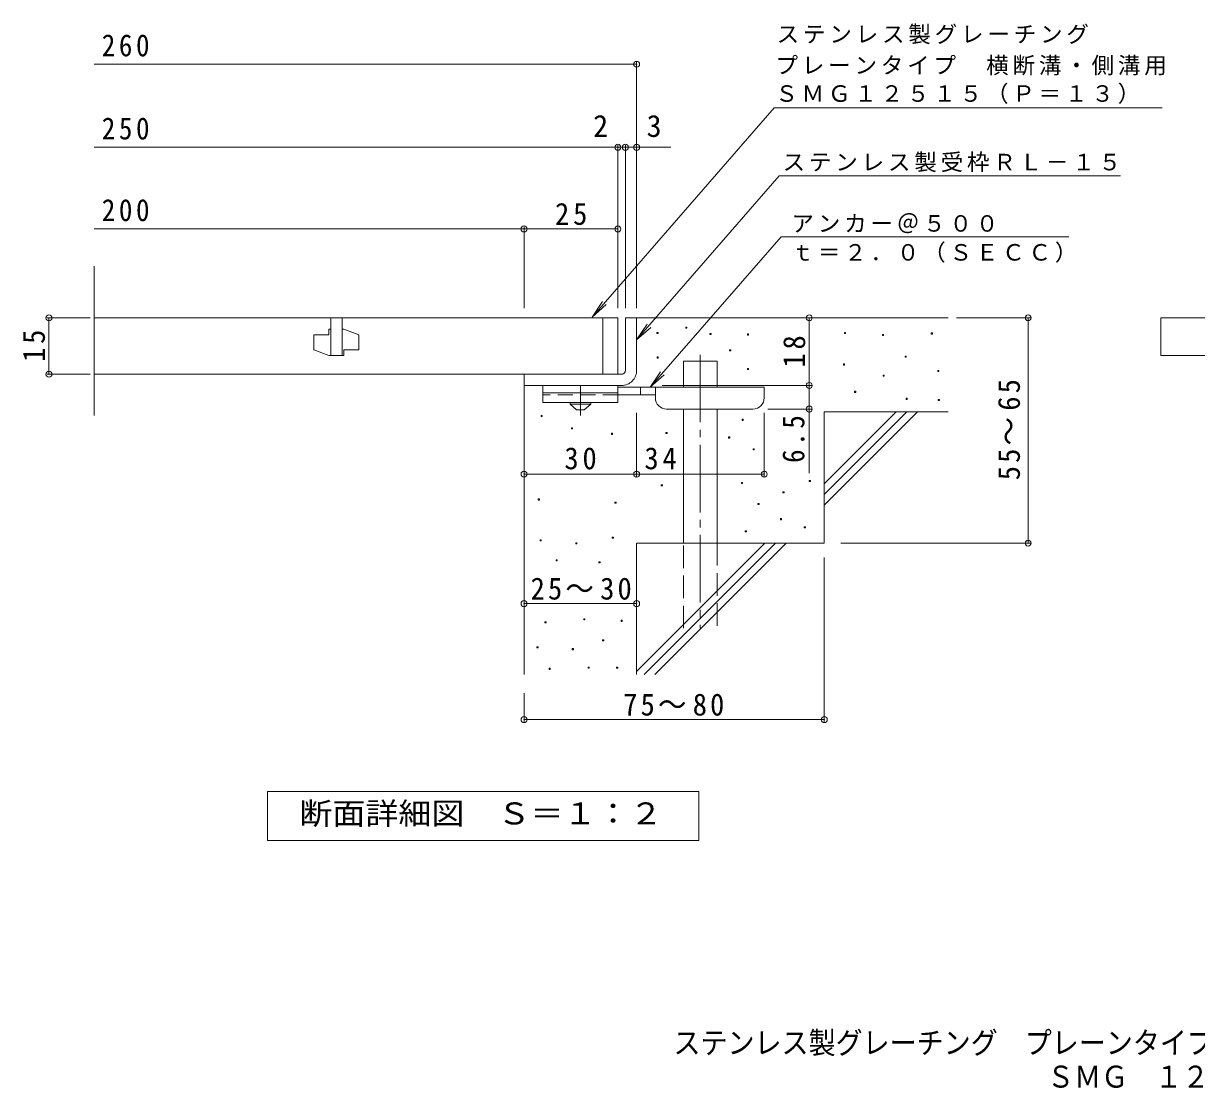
# Model space of a CAD drawing. Units: millimetres on the paper, enlarged 10 times, with parts at other scales. Extents: x -1717 to 1603, y -1373 to 1268.
# Drawn here: x -1717 to -154, y -1373 to 48 of the extents above; entities that cross this region are included whole.
import ezdxf
from ezdxf.enums import TextEntityAlignment as Align

# ---------------------------------------------------------------- set-up
doc = ezdxf.new("R2010")
doc.units = ezdxf.units.MM
doc.header["$LTSCALE"] = 10
doc.header["$PDMODE"] = 32
doc.header["$PDSIZE"] = 8
for name, pattern in [('CHAIN1', [8, 5, -1, 1, -1]), ('CHAIN2', [12, 9, -1, 1, -1]), ('DASHED2', [3, 2, -1]), ('DASHED3', [4, 3, -1])]:
    doc.linetypes.add(name, pattern=pattern)
for name, color, linetype, lineweight in [('D-0', 7, 'Continuous', 9), ('D-1', 2, 'Continuous', 9), ('D-2', 3, 'Continuous', 9), ('D-4', 7, 'Continuous', 9), ('D-5', 7, 'Continuous', 9), ('D-6', 6, 'Continuous', 9), ('D-9', 4, 'Continuous', 9)]:
    doc.layers.add(name, color=color, linetype=linetype, lineweight=lineweight)
doc.layers.add('F-5_F-5ﾚｲﾔ', color=2, linetype='Continuous')
doc.styles.add('ＭＳ ゴシック', font='')
doc.styles.get('ＭＳ ゴシック').set_extended_font_data('MS Gothic')

msp = doc.modelspace()

# ---------------------------------------------------------------- linework, layer by layer
at = {"layer": 'D-0'}
for points in [[(-834.53, -357.99), (-834.53, -356.49), (-833.03, -356.49), (-833.03, -357.99)], [(-872.91, -365.23), (-872.91, -363.73), (-871.41, -363.73), (-871.41, -365.23)], [(-802.39, -366.58), (-802.39, -365.08), (-800.89, -365.08), (-800.89, -366.58)], [(-752.45, -367.26), (-752.45, -365.76), (-750.95, -365.76), (-750.95, -367.26)], [(-623.19, -365.23), (-623.19, -363.73), (-621.69, -363.73), (-621.69, -365.23)], [(-572.44, -367.93), (-572.44, -366.43), (-570.94, -366.43), (-570.94, -367.93)], [(-507.47, -365.9), (-507.47, -364.4), (-505.97, -364.4), (-505.97, -365.9)], [(-776.14, -388.24), (-776.14, -386.74), (-774.64, -386.74), (-774.64, -388.24)], [(-872.75, -397.89), (-872.75, -396.39), (-871.25, -396.39), (-871.25, -397.89)], [(-624.55, -407.19), (-624.55, -405.68), (-623.05, -405.68), (-623.05, -407.19)], [(-542.24, -396.65), (-542.24, -395.15), (-540.74, -395.15), (-540.74, -396.65)], [(-752.51, -413.18), (-752.51, -411.68), (-751.01, -411.68), (-751.01, -413.18)], [(-571.76, -422.07), (-571.76, -420.57), (-570.26, -420.57), (-570.26, -422.07)], [(-498.69, -415.83), (-498.69, -414.33), (-497.19, -414.33), (-497.19, -415.83)], [(-609.59, -443.49), (-609.59, -441.99), (-608.1, -441.99), (-608.1, -443.49)], [(-540.96, -452.83), (-540.96, -451.33), (-539.46, -451.33), (-539.46, -452.83)], [(-498.04, -454.32), (-498.04, -452.82), (-496.54, -452.82), (-496.54, -454.32)], [(-1027.25, -475.83), (-1027.25, -474.33), (-1025.76, -474.33), (-1025.76, -475.83)], [(-759.52, -480.82), (-759.52, -479.32), (-758.02, -479.32), (-758.02, -480.82)], [(-986.9, -492.2), (-986.9, -490.7), (-985.4, -490.7), (-985.4, -492.2)], [(-933.61, -499.43), (-933.61, -497.93), (-932.11, -497.93), (-932.11, -499.43)], [(-861.01, -498.26), (-861.01, -496.76), (-859.51, -496.76), (-859.51, -498.26)], [(-777.54, -504.39), (-777.54, -502.89), (-776.04, -502.89), (-776.04, -504.39)], [(-744.84, -520.17), (-744.84, -518.67), (-743.33, -518.67), (-743.33, -520.17)], [(-669.93, -562.33), (-669.93, -560.83), (-668.43, -560.83), (-668.43, -562.33)], [(-867.26, -568.04), (-867.26, -566.54), (-865.76, -566.54), (-865.76, -568.04)], [(-760.31, -564.91), (-760.31, -563.41), (-758.81, -563.41), (-758.81, -564.91)], [(-705.17, -577.29), (-705.17, -575.79), (-703.67, -575.79), (-703.67, -577.29)], [(-1031.19, -586.99), (-1031.19, -585.49), (-1029.69, -585.49), (-1029.69, -586.99)], [(-928.91, -591.14), (-928.91, -589.64), (-927.41, -589.64), (-927.41, -591.14)], [(-738.34, -592.99), (-738.34, -591.49), (-736.84, -591.49), (-736.84, -592.99)], [(-708.55, -613.16), (-708.55, -611.66), (-707.05, -611.66), (-707.05, -613.16)], [(-676.7, -623.91), (-676.7, -622.41), (-675.2, -622.41), (-675.2, -623.91)], [(-1028.78, -641.42), (-1028.78, -639.92), (-1027.28, -639.92), (-1027.28, -641.42)], [(-932.47, -637.87), (-932.47, -636.37), (-930.97, -636.37), (-930.97, -637.87)], [(-755.34, -629.2), (-755.34, -627.7), (-753.84, -627.7), (-753.84, -629.2)], [(-981.25, -645.31), (-981.25, -643.81), (-979.75, -643.81), (-979.75, -645.31)], [(-1007.34, -668), (-1007.34, -666.5), (-1005.84, -666.5), (-1005.84, -668)], [(-950.32, -670.57), (-950.32, -669.07), (-948.82, -669.07), (-948.82, -670.57)], [(-1022.3, -750.4), (-1022.3, -748.9), (-1020.8, -748.9), (-1020.8, -750.4)], [(-970.53, -746.59), (-970.53, -745.09), (-969.03, -745.09), (-969.03, -746.59)], [(-920.67, -748.49), (-920.67, -746.99), (-919.17, -746.99), (-919.17, -748.49)], [(-945.41, -774.38), (-945.41, -772.88), (-943.91, -772.88), (-943.91, -774.38)], [(-1032.96, -783.89), (-1032.96, -782.39), (-1031.46, -782.39), (-1031.46, -783.89)], [(-985.76, -786.18), (-985.76, -784.68), (-984.26, -784.68), (-984.26, -786.18)], [(-1016.59, -812.44), (-1016.59, -810.94), (-1015.09, -810.94), (-1015.09, -812.44)], [(-964.82, -810.92), (-964.82, -809.42), (-963.32, -809.42), (-963.32, -810.92)], [(-926.76, -810.92), (-926.76, -809.42), (-925.26, -809.42), (-925.26, -810.92)]]:
    msp.add_lwpolyline(points, close=True, dxfattribs=at)
at = {"layer": 'D-1'}
for p, q in [((-915.04, -344.28), (-900.04, -344.28)), ((-915.04, -414.28), (-915.04, -344.28)), ((-900.04, -344.28), (-900.04, -414.28)), ((-1050.05, -419.28), (-920.04, -419.28)), ((-1050.04, -434.28), (-1050.04, -419.28)), ((-920.04, -434.28), (-1050.05, -434.28))]:
    msp.add_line(p, q, dxfattribs=at)
for radius, start, end in [(5, 270.02448, 0.01074), (20, 270, 0.00024), (5, 270, 0.0002)]:
    msp.add_arc((-920.04, -414.28), radius, start, end, dxfattribs=at)
at = {"layer": 'D-2'}
for p, q in [((-1622.71, -474.52), (-1622.71, -275.58)), ((-925.04, -344.28), (-1622.71, -344.28)), ((-1310.04, -366.78), (-1310.04, -359.28)), ((-1310.04, -359.28), (-1307.54, -359.28)), ((-1307.54, -344.28), (-1307.54, -394.28)), ((-1292.54, -344.28), (-1292.54, -394.28)), ((-1292.54, -359.28), (-1290.04, -359.28)), ((-1270.04, -366.78), (-1290.04, -359.28)), ((-945.04, -419.28), (-945.04, -344.28)), ((-925.04, -344.28), (-925.04, -419.28)), ((-1330.04, -366.78), (-1330.04, -386.78)), ((-1310.04, -366.78), (-1330.04, -366.78)), ((-1270.04, -386.78), (-1270.04, -366.78)), ((-1330.04, -386.78), (-1310.04, -394.28)), ((-1290.04, -386.78), (-1270.04, -386.78)), ((-1290.04, -386.78), (-1290.04, -394.28)), ((-1290.04, -394.28), (-1310.04, -394.28)), ((-1622.71, -419.28), (-925.04, -419.28))]:
    msp.add_line(p, q, dxfattribs=at)
at = {"layer": 'D-4'}
for p, q in [((-1622.71, -6.41), (-900.04, -6.41)), ((-900.04, -331.32), (-900.04, -3.41)), ((-1622.71, -117.11), (-854.35, -117.11)), ((-925.04, -331.32), (-925.04, -114.11)), ((-915.04, -331.32), (-915.04, -114.11)), ((-1050.04, -331.32), (-1050.04, -222.86)), ((-1628.06, -344.28), (-1686.11, -344.28)), ((-1683.11, -419.28), (-1683.11, -344.28)), ((-670.08, -344.28), (-670.08, -434.28)), ((-474.01, -344.28), (-375.36, -344.28)), ((-378.35, -644.28), (-378.35, -344.28)), ((-1628.06, -419.28), (-1686.11, -419.28)), ((-866.04, -434.28), (-667.08, -434.28)), ((-670.08, -434.28), (-670.08, -551.03)), ((-667.08, -465.78), (-725.04, -465.78)), ((-900.04, -555.38), (-900.04, -470.78)), ((-730.04, -555.38), (-730.04, -470.78)), ((-627.8, -644.28), (-375.36, -644.28)), ((-650.04, -663.42), (-650.04, -882.36)), ((-1050.04, -724.9), (-900.04, -724.9)), ((-1050.04, -844.28), (-1050.04, -882.36)), ((-1050.04, -879.36), (-650.04, -879.36))]:
    msp.add_line(p, q, dxfattribs=at)
for points in [[(-1622.71, -225.86), (-1050.04, -225.86), (-925.04, -225.86)], [(-1050.04, -552.38), (-900.04, -552.38), (-730.04, -552.38)]]:
    msp.add_lwpolyline(points, dxfattribs=at)
for p in [(-900.04, -6.41), (-925.04, -117.11), (-915.04, -117.11), (-900.04, -117.11), (-1050.04, -225.86), (-925.04, -225.86), (-1683.11, -344.28), (-670.08, -344.28), (-378.35, -344.28), (-1683.11, -419.28), (-670.08, -434.28), (-670.08, -465.78), (-1050.04, -552.38), (-900.04, -552.38), (-730.04, -552.38), (-378.35, -644.28), (-1050.04, -724.9), (-900.04, -724.9), (-1050.04, -879.36), (-650.04, -879.36)]:
    msp.add_point(p, dxfattribs=at)
at = {"layer": 'D-5'}
for p, q in [((-716.78, -64.53), (-959.28, -343.14)), ((-716.78, -64.53), (-199.93, -64.53)), ((-709.95, -155.04), (-900.04, -373.44)), ((-709.95, -155.04), (-255.35, -155.04)), ((-707.37, -236.23), (-881.92, -436.78)), ((-707.37, -236.23), (-323.97, -236.23)), ((-959.28, -343.14), (-945.47, -322.31)), ((-959.28, -343.14), (-940.54, -326.59)), ((-900.04, -373.44), (-886.23, -352.6)), ((-900.04, -373.44), (-881.31, -356.89)), ((-881.92, -436.78), (-868.11, -415.94)), ((-881.92, -436.78), (-863.19, -420.22))]:
    msp.add_line(p, q, dxfattribs=at)
for points in [[(-201.73, -394.28), (-201.73, -344.28), (23.27, -344.28), (23.27, -394.28)], [(-1392.03, -1040.22), (-1392.03, -975.22), (-817.03, -975.22), (-817.03, -1040.22)]]:
    msp.add_lwpolyline(points, close=True, dxfattribs=at)
at = {"layer": 'D-6'}
for p, q in [((-900.04, -344.28), (-485.04, -344.28)), ((-837.75, -401.78), (-792.75, -401.78)), ((-837.75, -436.78), (-837.75, -401.78)), ((-792.75, -436.78), (-792.75, -401.78)), ((-1050.04, -434.28), (-1050.04, -819.28)), ((-837.75, -644.28), (-837.75, -465.78)), ((-792.75, -644.28), (-792.75, -465.78)), ((-650.04, -469.28), (-485.04, -469.28)), ((-650.04, -469.28), (-650.04, -644.28)), ((-650.04, -565.29), (-554.03, -469.28)), ((-650.04, -579.43), (-539.89, -469.28)), ((-650.04, -593.57), (-525.75, -469.28)), ((-900.04, -644.28), (-900.04, -819.28)), ((-900.04, -644.28), (-650.04, -644.28)), ((-900.04, -815.29), (-729.03, -644.28)), ((-889.89, -819.28), (-714.89, -644.28)), ((-875.75, -819.28), (-700.75, -644.28))]:
    msp.add_line(p, q, dxfattribs=at)
at = {"layer": 'D-6', "linetype": 'CHAIN2'}
msp.add_line((-815.25, -393.31), (-815.25, -757.61), dxfattribs=at)
at = {"layer": 'D-6', "linetype": 'DASHED3'}
for p, q in [((-837.75, -757.61), (-837.75, -644.28)), ((-792.75, -644.28), (-792.75, -757.61))]:
    msp.add_line(p, q, dxfattribs=at)
at = {"layer": 'D-9', "color": 3}
for p, q in [((-1025.04, -434.28), (-1025.04, -456.78)), ((-925.04, -434.28), (-1025.04, -434.28)), ((-925.04, -434.28), (-925.04, -456.78)), ((-925.04, -444.28), (-1025.04, -444.28)), ((-925.04, -456.78), (-1025.04, -456.78))]:
    msp.add_line(p, q, dxfattribs=at)
at = {"layer": 'D-9', "linetype": 'CHAIN1'}
msp.add_line((-975.04, -474.52), (-975.04, -434.28), dxfattribs=at)
at = {"layer": 'D-9'}
for p, q in [((-730.04, -436.78), (-925.04, -436.78)), ((-895.04, -446.78), (-895.04, -436.78)), ((-875.04, -450.78), (-875.04, -436.78)), ((-730.04, -450.78), (-730.04, -436.78)), ((-875.01, -446.78), (-925.04, -446.78)), ((-860.04, -465.78), (-745.04, -465.78))]:
    msp.add_line(p, q, dxfattribs=at)
at = {"layer": 'D-9', "color": 3, "linetype": 'DASHED2'}
msp.add_line((-925.04, -446.78), (-1025.04, -446.78), dxfattribs=at)
at = {"layer": 'D-9', "color": 2}
for p, q in [((-988.79, -459.28), (-988.79, -456.78)), ((-988.79, -459.28), (-980.04, -466.78)), ((-988.79, -459.28), (-961.29, -459.28)), ((-980.04, -466.78), (-970.04, -466.78)), ((-970.04, -466.78), (-961.29, -459.28)), ((-961.29, -459.28), (-961.29, -456.78))]:
    msp.add_line(p, q, dxfattribs=at)
at = {"layer": 'D-9'}
for centre, start, end in [((-860.04, -450.78), 180, 270), ((-745.04, -450.78), 270, 0)]:
    msp.add_arc(centre, 15, start, end, dxfattribs=at)

# ---------------------------------------------------------------- texts
at = {"layer": 'D-4', "color": 2, "style": 'ＭＳ ゴシック'}
for s, p in [('2', (-957.98, -112.11)), ('3', (-886.74, -112.11))]:
    msp.add_text(s, height=29.33, dxfattribs=at).set_placement(p, align=Align.BOTTOM_LEFT)
at = {"layer": 'D-4', "color": 2, "char_height": 29.33, "attachment_point": 7, "style": 'ＭＳ ゴシック'}
for s, insert in [('\\T1.27;\\W0.95;25', (-1008.79, -220.86)), ('\\T1.27;\\W0.95;30', (-996.29, -546.38)), ('\\T1.27;\\W0.95;34', (-889.67, -546.38)), ('\\T1.22;\\W0.95;25～30', (-1041.29, -719.9)), ('\\T1.22;\\W0.95;75～80', (-917.91, -874.36))]:
    msp.add_mtext(s, dxfattribs=dict(at, insert=insert))
at = {"layer": 'D-4', "color": 2, "char_height": 29.33, "attachment_point": 7, "rotation": 90, "style": 'ＭＳ ゴシック'}
for s, insert in [('\\T1.27;\\W0.95;15', (-1688.11, -403.03)), ('\\T1.27;\\W0.95;18', (-675.08, -410.53)), ('\\T1.22;\\W0.95;55～65', (-388.89, -560.53)), ('\\T1.27;\\W0.9;6.5', (-676.08, -537.47))]:
    msp.add_mtext(s, dxfattribs=dict(at, insert=insert))
at = {"layer": 'D-5', "color": 2, "style": 'ＭＳ ゴシック', "width": 1.1}
msp.add_text('断面詳細図\u3000Ｓ＝１：２', height=29.33, dxfattribs=at).set_placement((-1349.53, -1027.72), align=Align.BOTTOM_LEFT)
at = {"layer": 'D-5', "char_height": 21.99, "attachment_point": 7, "style": 'ＭＳ ゴシック'}
for s, insert in [('\\T1.17;ステンレス製グレーチング', (-713.46, 20.14)), ('\\T1.17;プレーンタイプ\u3000横断溝・側溝用', (-715.02, -21.52)), ('\\T1.17;ＳＭＧ１２５１５（Ｐ＝１３）', (-715.23, -59.37)), ('\\T1.17;ステンレス製受枠ＲＬ－１５', (-705.56, -150.28)), ('\\T1.17;アンカー＠５００', (-693.73, -231.57)), ('\\T1.17;ｔ＝２．０（ＳＥＣＣ）', (-693.73, -270.89))]:
    msp.add_mtext(s, dxfattribs=dict(at, insert=insert))
at = {"layer": 'D-5', "color": 2, "char_height": 29.33, "attachment_point": 7, "style": 'ＭＳ ゴシック'}
for s, insert in [('\\T1.27;\\W0.9;260', (-1612.71, 3.59)), ('\\T1.27;\\W0.9;250', (-1612.71, -107.11)), ('\\T1.27;\\W0.9;200', (-1612.71, -215.86))]:
    msp.add_mtext(s, dxfattribs=dict(at, insert=insert))
at = {"layer": 'F-5_F-5ﾚｲﾔ', "style": 'ＭＳ ゴシック', "width": 0.9}
for s, p in [('ステンレス製グレーチング\u3000プレーンタイプ\u3000横断溝・側溝用', (-851, -1333.11)), ('ＳＭＧ\u3000１２５１５（Ｐ＝１３）＋ＲＬ－１５', (-353.15, -1378.26))]:
    msp.add_text(s, height=29.33, dxfattribs=at).set_placement(p, align=Align.BOTTOM_LEFT)

doc.saveas('drawing.dxf')
